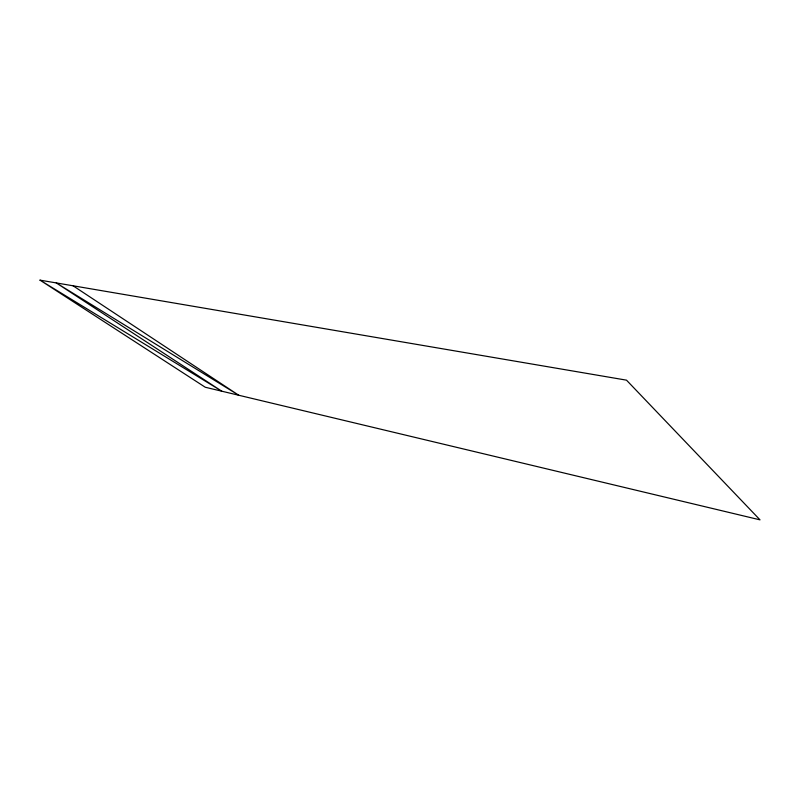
<?xml version="1.0" encoding="UTF-8"?>
<svg xmlns="http://www.w3.org/2000/svg" width="800" height="800" viewBox="0 0 800 800"><rect width="100%" height="100%" fill="white"/><g stroke="black" fill="none" stroke-linecap="round" stroke-linejoin="round"><path stroke-width="1.2" d="M40 280.15L626.5 380.16L760 519.85L205.28 387.25L40 280.15L221.79 391.2L56.26 282.92L238.78 395.26L73.06 285.78"/></g></svg>
